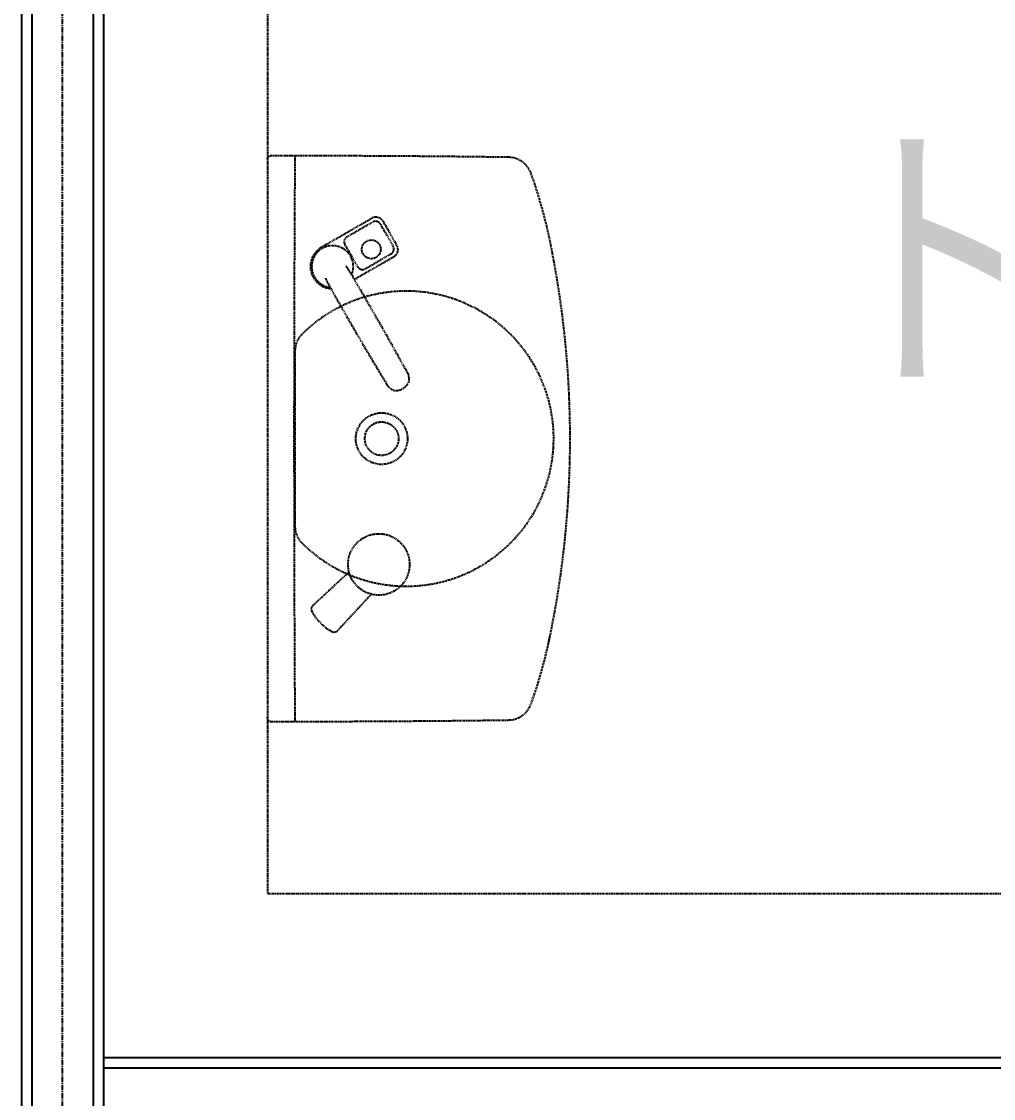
# Model space of a CAD drawing. Header units: millimetres. Extents: x 0 to 181737, y 0 to 59400.
# Drawn here: x 114665 to 115851, y 29155 to 30469 of the extents above; entities that cross this region are included whole.
import ezdxf
from ezdxf.enums import TextEntityAlignment as Align

# ---------------------------------------------------------------- set-up
doc = ezdxf.new("R2010")
doc.units = ezdxf.units.MM
doc.header["$LTSCALE"] = 0.2
doc.linetypes.add('CENTER', pattern=[50.8, 31.75, -6.35, 6.35, -6.35])
doc.linetypes.add('HIDDEN', pattern=[9.525, 6.35, -3.175])
for name, color, linetype in [('A_什器', 9, 'HIDDEN'), ('A_室名', 8, 'Continuous'), ('A_建築', 8, 'Continuous')]:
    doc.layers.add(name, color=color, linetype=linetype)
doc.layers.add('A_通芯', color=8, linetype='CENTER', plot=False)
doc.styles.get("Standard").update_dxf_attribs({"font": 'simplex.shx', "width": 0.8, "bigfont": 'extfont2.shx'})

msp = doc.modelspace()

# ---------------------------------------------------------------- linework, layer by layer
at = {"layer": 'A_什器'}
msp.add_lwpolyline([(114964.8, 31655), (114964.8, 29405), (117014.8, 29405), (117014.8, 31655)], dxfattribs=at)
for points in [[(115308.14, 29710.68, 0.1032475), (115309.86, 30201.04, 0.0356946), (115286.74, 30283.41, 0.3127971), (115258.91, 30303.27, 0.00362), (114969.31, 30304.99, 0.4138398), (114964.32, 30299.99)], [(114998.39, 30304.99, 0.0031014), (114998.39, 29614.99)], [(115071.12, 30154.28), (115119.31, 30182.1, 0.4142136), (115122.97, 30195.76), (115105.97, 30225.21, 0.4142136), (115092.31, 30228.87), (115030.82, 30193.37, 0.735338), (115042.11, 30143.08)], [(115118.32, 30194.81, -0.4142136), (115115.76, 30185.25), (115084.58, 30167.25, -0.4142136), (115075.02, 30169.81), (115059.52, 30196.66, -0.4142136), (115062.08, 30206.22), (115093.26, 30224.22, -0.4142136), (115102.82, 30221.66), (115118.32, 30194.81)], [(115067.7, 30159.97, 3.0119068), (115041.37, 30144.72)], [(115061.08, 30170.21, -0.0827875), (115061.94, 30169.18, -0.0125541), (115065.53, 30163.53, -0.0082853), (115135.88, 30040.24, 0.003439), (115137.44, 30036.72)], [(115035.75, 30155.58, 0.0827875), (115036.21, 30154.33, 0.0125541), (115039.3, 30148.39, 0.0082853), (115110.9, 30025.82, -0.003439), (115113.17, 30022.71, 0.2845774), (115124.71, 30019.05, 0.1466021), (115134.84, 30024.9, 0.2870251), (115137.44, 30036.72)], [(115005.97, 30086.19, -2.4432406), (115005.97, 29833.78, -0.1967262), (114998.8, 29851.31), (114998.8, 30068.66, -0.1967262), (115005.97, 30086.19)], [(115064.52, 29797.43), (115020.32, 29756.35, 0.341618), (115019.13, 29749.11)], [(115091.76, 29770.18), (115050.69, 29725.99, -0.341618), (115043.44, 29724.79)], [(115019, 29749.36, 0.1487067), (115043.69, 29724.66)], [(115286.63, 29636.26, 0.0358275), (115309.86, 29718.93)], [(114964.32, 29619.98, 0.4138398), (114969.31, 29614.98, 0.00362), (115258.91, 29616.71, 0.3127971), (115286.74, 29636.56)]]:
    msp.add_lwpolyline(points, format="xyb", dxfattribs=at)
for centre, radius in [((115091.67, 30190.97), 11.5), ((115104.32, 29959.99), 31.5), ((115104.32, 29959.99), 20.5), ((115100.89, 29806.55), 37.5)]:
    msp.add_circle(centre, radius, dxfattribs=at)
at = {"layer": 'A_建築'}
for p, q in [((114664.8, 31755), (114664.8, 29000)), ((114764.8, 31655), (114764.8, 29000)), ((114764.8, 29205), (117214.8, 29205))]:
    msp.add_line(p, q, dxfattribs=at)
at = {"layer": 'A_建築', "linetype": 'Continuous'}
for points in [[(115838.52, 31742.5), (114677.3, 31742.5), (114677.3, 29000)], [(115838.52, 31667.5), (114752.3, 31667.5), (114752.3, 29000)], [(114764.8, 29192.5), (121964.8, 29192.5)]]:
    msp.add_lwpolyline(points, dxfattribs=at)
at = {"layer": 'A_通芯'}
msp.add_line((114714.8, 14565.35), (114714.8, 46450.31), dxfattribs=at)

# ---------------------------------------------------------------- texts
at = {"layer": 'A_室名', "width": 0.9}
msp.add_text('トイレ', height=300, dxfattribs=at).set_placement((115639.31, 30317.65), align=Align.TOP_LEFT)

doc.saveas('drawing.dxf')
